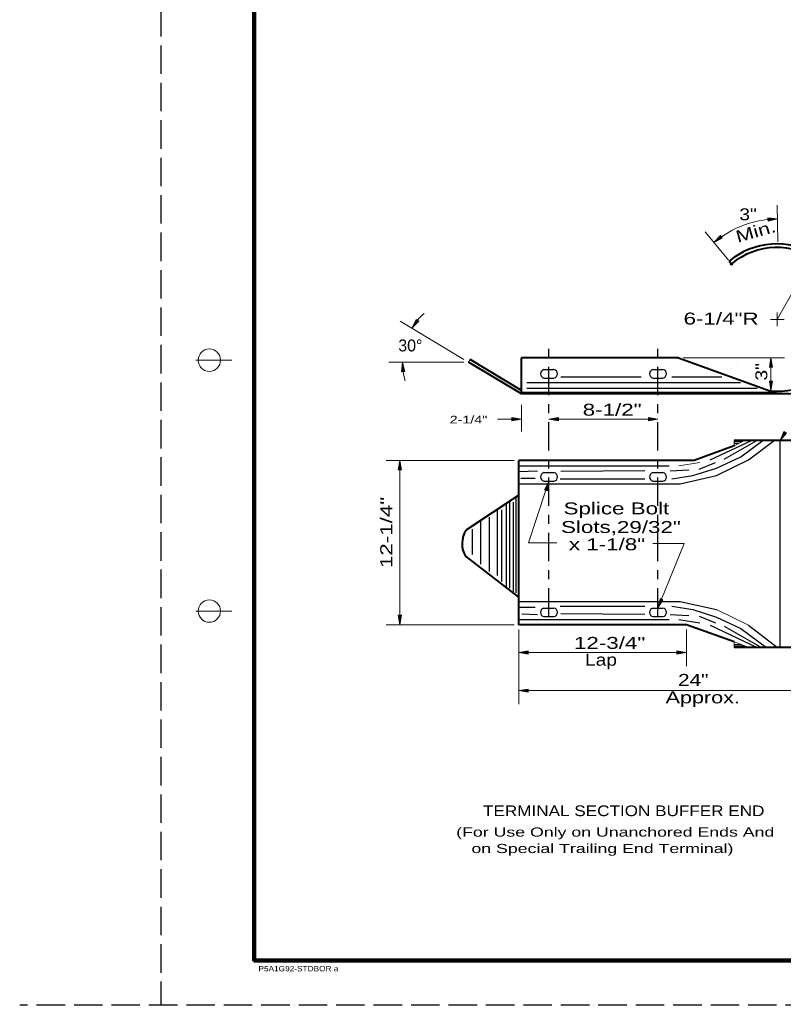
# Model space of a CAD drawing. Extents: x 1.3 to 36.6, y 35.1 to 57.1.
# Drawn here: x 1.29 to 9.81, y 35.08 to 46.08 of the extents above; entities that cross this region are included whole.
import ezdxf

# ---------------------------------------------------------------- set-up
doc = ezdxf.new("R2010")
doc.units = 0
doc.header["$LTSCALE"] = 0.053
doc.header["$PDMODE"] = 32
doc.header["$PDSIZE"] = 0.0265
doc.linetypes.add('LONG_DASH_SHORT_DASH', pattern=[9.9, 6, -1.2, 1.5, -1.2])
doc.linetypes.add('LONG_DASHED', pattern=[7.5, 6, -1.5])
for name, color, linetype, lineweight in [('1', 7, 'Continuous', 25), ('3', 7, 'Continuous', 13), ('5', 7, 'Continuous', 25), ('6', 7, 'Continuous', 13), ('7', 7, 'LONG_DASH_SHORT_DASH', 25)]:
    doc.layers.add(name, color=color, linetype=linetype, lineweight=lineweight)

msp = doc.modelspace()

# ---------------------------------------------------------------- hatches: boundary and pattern name
at = {"layer": '1'}
for points in [[(9.64501, 43.83708), (9.64269, 43.87243), (9.74986, 43.86176), (9.74986, 43.86176)], [(9.13408, 43.64757), (9.11281, 43.67589), (9.03851, 43.5979), (9.03851, 43.5979)], [(5.74586, 42.71927), (5.71691, 42.73968), (5.67019, 42.64262), (5.67019, 42.64262)], [(5.58976, 42.15715), (5.55444, 42.1546), (5.56445, 42.26184), (5.56445, 42.26184)], [(9.69441, 42.20468), (9.65899, 42.20468), (9.6767, 42.31093), (9.6767, 42.31093)], [(9.69441, 42.04894), (9.65899, 42.04894), (9.6767, 41.94269), (9.6767, 41.94269)], [(5.55235, 41.05889), (5.51694, 41.05889), (5.53465, 41.16514), (5.53465, 41.16514)], [(5.55235, 39.43734), (5.51694, 39.43734), (5.53465, 39.33109), (5.53465, 39.33109)], [(6.96872, 39.00384), (6.96872, 39.03925), (6.86247, 39.02155), (6.86247, 39.02155)], [(8.62635, 39.00384), (8.62635, 39.03925), (8.7326, 39.02155), (8.7326, 39.02155)], [(6.96872, 38.57884), (6.96872, 38.61425), (6.86247, 38.59655), (6.86247, 38.59655)]]:
    msp.add_hatch(color=256, dxfattribs=at).paths.add_polyline_path(points)
at = {"layer": '3'}
for points in [[(6.78461, 41.64343), (6.78461, 41.60801), (6.89086, 41.62572), (6.89086, 41.62572)], [(7.30485, 41.60801), (7.30485, 41.64343), (7.1986, 41.62572), (7.1986, 41.62572)], [(8.30881, 41.64343), (8.30881, 41.60801), (8.41506, 41.62572), (8.41506, 41.62572)], [(9.85107, 41.46882), (9.82141, 41.48818), (9.77818, 41.38951), (9.77818, 41.38951)], [(7.14833, 40.83876), (7.18196, 40.8276), (7.1986, 40.93402), (7.1986, 40.93402)], [(8.47144, 39.60909), (8.43863, 39.62243), (8.41506, 39.51732), (8.41506, 39.51732)]]:
    msp.add_hatch(color=256, dxfattribs=at).paths.add_polyline_path(points)

# ---------------------------------------------------------------- linework, layer by layer
at = {"layer": '1', "linetype": 'LONG_DASHED'}
for p, q in [((2.86707, 57.08429), (2.86707, 35.08429)), ((36.49207, 35.08429), (1.29207, 35.08429))]:
    msp.add_line(p, q, dxfattribs=at)
at = {"layer": '1', "lineweight": 158}
msp.add_line((3.90874, 56.58429), (3.90874, 35.58429), dxfattribs=at)
at = {"layer": '1', "lineweight": 13}
for p, q in [((9.74683, 44.01474), (9.75499, 43.60429)), ((8.94106, 43.71585), (9.20253, 43.39937)), ((9.7472, 42.74016), (10.13874, 43.44006)), ((9.74719, 42.66366), (9.74719, 42.81666)), ((5.5391, 42.72151), (6.2501, 42.29361)), ((9.67069, 42.74016), (9.82369, 42.74016)), ((3.65874, 42.28429), (3.25874, 42.28429)), ((5.41145, 42.26185), (6.24977, 42.26185)), ((6.3029, 42.26185), (6.31872, 42.29031)), ((8.69814, 42.31093), (9.8297, 42.31093)), ((8.46234, 42.18011), (8.45915, 42.18011)), ((9.6767, 42.04894), (9.6767, 42.20468)), ((9.71534, 41.94269), (9.8297, 41.94269)), ((9.26657, 41.33002), (9.26657, 41.38951)), ((6.80934, 41.16514), (5.38165, 41.16514)), ((5.53465, 41.05889), (5.53465, 39.43734)), ((3.65874, 39.48429), (3.25874, 39.48429)), ((6.80934, 39.33109), (5.38165, 39.33109)), ((6.86247, 39.27797), (6.86247, 38.86855)), ((6.86247, 39.27797), (6.86247, 38.44355)), ((8.7326, 39.27797), (8.7326, 38.86855)), ((9.26657, 39.07745), (9.26657, 39.13979)), ((6.96872, 39.02155), (8.62635, 39.02155)), ((6.96872, 38.59655), (10.4831, 38.59655))]:
    msp.add_line(p, q, dxfattribs=at)
at = {"layer": '1', "lineweight": 40}
for p, q in [((9.21078, 43.3894), (9.23637, 43.35842)), ((6.89086, 41.908), (6.3029, 42.26185)), ((6.89086, 41.946), (6.31872, 42.29031)), ((6.89086, 41.908), (6.89086, 42.31093)), ((8.64501, 42.31093), (6.89086, 42.31093)), ((8.64501, 42.31093), (9.75801, 41.90801)), ((9.87659, 41.908), (6.89086, 41.908)), ((10.58935, 41.38951), (9.26657, 41.38951)), ((9.26657, 41.33002), (8.82027, 41.16514)), ((6.86247, 39.33109), (6.86247, 41.16514)), ((8.82027, 41.16514), (6.86247, 41.16514)), ((6.86247, 40.77836), (6.27844, 40.39068)), ((6.86247, 39.638), (6.27591, 40.09393)), ((8.7326, 39.33109), (6.86247, 39.33109)), ((9.26657, 39.13979), (8.7326, 39.33109)), ((10.58935, 39.07745), (9.26657, 39.07745))]:
    msp.add_line(p, q, dxfattribs=at)
at = {"layer": '1'}
for p, q in [((7.14241, 42.18057), (7.2548, 42.18057)), ((7.24587, 42.18011), (7.24267, 42.18011)), ((8.35887, 42.18057), (8.47126, 42.18057)), ((7.14241, 42.08518), (7.2548, 42.08518)), ((8.35887, 42.08518), (8.47126, 42.08518)), ((7.14241, 41.02943), (7.2548, 41.02943)), ((7.14241, 40.93402), (7.2548, 40.93402)), ((8.35887, 41.02943), (8.47126, 41.02943)), ((8.35887, 40.93402), (8.47126, 40.93402)), ((7.14241, 39.51732), (7.2548, 39.51732)), ((8.35887, 39.51732), (8.47126, 39.51732)), ((7.14241, 39.42192), (7.2548, 39.42192)), ((8.35887, 39.42192), (8.47126, 39.42192))]:
    msp.add_line(p, q, dxfattribs=at)
at = {"layer": '1', "lineweight": 158}
msp.add_lwpolyline([(36.40874, 56.58429), (36.40874, 35.58429), (3.90874, 35.58429)], dxfattribs=at)
at = {"layer": '1', "lineweight": 13}
for points in [[(9.64501, 43.83708), (9.64269, 43.87243), (9.74986, 43.86176), (9.74986, 43.86176)], [(9.13408, 43.64757), (9.11281, 43.67589), (9.03851, 43.5979), (9.03851, 43.5979)], [(5.74586, 42.71927), (5.71691, 42.73968), (5.67019, 42.64262), (5.67019, 42.64262)], [(5.58976, 42.15715), (5.55444, 42.1546), (5.56445, 42.26184), (5.56445, 42.26184)], [(9.69441, 42.20468), (9.65899, 42.20468), (9.6767, 42.31093), (9.6767, 42.31093)], [(9.69441, 42.04894), (9.65899, 42.04894), (9.6767, 41.94269), (9.6767, 41.94269)], [(5.55235, 41.05889), (5.51694, 41.05889), (5.53465, 41.16514), (5.53465, 41.16514)], [(5.55235, 39.43734), (5.51694, 39.43734), (5.53465, 39.33109), (5.53465, 39.33109)], [(6.96872, 39.00384), (6.96872, 39.03925), (6.86247, 39.02155), (6.86247, 39.02155)], [(8.62635, 39.00384), (8.62635, 39.03925), (8.7326, 39.02155), (8.7326, 39.02155)], [(6.96872, 38.57884), (6.96872, 38.61425), (6.86247, 38.59655), (6.86247, 38.59655)]]:
    msp.add_lwpolyline(points, close=True, dxfattribs=at)
for centre in [(3.40874, 42.28429), (3.40874, 39.48429)]:
    msp.add_circle(centre, 0.125, dxfattribs=at)
for centre, radius, start, end in [((9.77277, 42.70919), 1.15281, 96.42101, 124.28117), ((6.3029, 42.26185), 0.73845, 132.45785, 140.70888), ((6.3029, 42.26185), 0.73845, 188.25103, 196.50206)]:
    msp.add_arc(centre, radius, start, end, dxfattribs=at)
at = {"layer": '1', "lineweight": 40}
for centre, radius, start, end in [((9.74719, 42.74016), 0.84216, 278.83941, 129.56379), ((9.74719, 42.74016), 0.80199, 263.91871, 129.56379), ((6.49815, 40.23435), 0.26965, 144.5694, 212.28682)]:
    msp.add_arc(centre, radius, start, end, dxfattribs=at)
at = {"layer": '1'}
for centre, radius, start, end in [((7.15328, 42.13287), 0.04893, 102.83857, 257.16143), ((7.2464, 42.13287), 0.04844, 279.98655, 80.01345), ((8.36974, 42.13287), 0.04893, 102.83857, 257.16143), ((8.46287, 42.13287), 0.04844, 279.98655, 80.01345), ((7.15328, 40.98172), 0.04893, 102.83857, 257.16143), ((7.2464, 40.98172), 0.04844, 279.98655, 80.01345), ((8.36974, 40.98172), 0.04893, 102.83857, 257.16143), ((8.46287, 40.98172), 0.04844, 279.98655, 80.01345), ((7.15328, 39.46962), 0.04893, 102.83857, 257.16143), ((7.2464, 39.46962), 0.04844, 279.98655, 80.01345), ((8.36974, 39.46962), 0.04893, 102.83857, 257.16143), ((8.46287, 39.46962), 0.04844, 279.98655, 80.01345)]:
    msp.add_arc(centre, radius, start, end, dxfattribs=at)
msp.add_point((3.90874, 35.58429), dxfattribs=at)
at = {"layer": '3'}
for p, q in [((6.89086, 41.7861), (6.89086, 41.4882)), ((6.78461, 41.62572), (6.62428, 41.62572)), ((7.30485, 41.62572), (8.41506, 41.62572))]:
    msp.add_line(p, q, dxfattribs=at)
for points in [[(6.78461, 41.64343), (6.78461, 41.60801), (6.89086, 41.62572), (6.89086, 41.62572)], [(7.30485, 41.60801), (7.30485, 41.64343), (7.1986, 41.62572), (7.1986, 41.62572)], [(8.30881, 41.64343), (8.30881, 41.60801), (8.41506, 41.62572), (8.41506, 41.62572)], [(9.85107, 41.46882), (9.82141, 41.48818), (9.77818, 41.38951), (9.77818, 41.38951)], [(7.14833, 40.83876), (7.18196, 40.8276), (7.1986, 40.93402), (7.1986, 40.93402)]]:
    msp.add_lwpolyline(points, close=True, dxfattribs=at)
for points in [[(7.16515, 40.83318), (6.97019, 40.24551), (7.28585, 40.24551)], [(8.45503, 39.61576), (8.70826, 40.23955), (8.35693, 40.23955)]]:
    msp.add_lwpolyline(points, dxfattribs=at)
at = {"layer": '3', "lineweight": 25}
msp.add_lwpolyline([(8.47144, 39.60909), (8.43863, 39.62243), (8.41506, 39.51732), (8.41506, 39.51732)], close=True, dxfattribs=at)
at = {"layer": '5'}
for p, q in [((6.95182, 42.03525), (9.33645, 42.03525)), ((7.33296, 42.09926), (8.22691, 42.09926)), ((8.56872, 42.09926), (9.12962, 42.09926)), ((6.95182, 41.97161), (9.52236, 41.97161)), ((8.99816, 41.17064), (9.46015, 41.38951)), ((9.15592, 41.17982), (9.51932, 41.38951)), ((9.77818, 39.07745), (9.77818, 41.38951)), ((8.87546, 41.0695), (9.05951, 41.14305)), ((6.86247, 41.10627), (8.54242, 41.10627)), ((6.86247, 41.04022), (7.07002, 41.0511)), ((8.27073, 41.0511), (7.33296, 41.04192)), ((8.55119, 41.0511), (8.76152, 41.0603)), ((6.88598, 40.96836), (7.04373, 40.96836)), ((7.32419, 40.95917), (8.27073, 40.95917)), ((6.76082, 39.73913), (6.76082, 40.7109)), ((6.83152, 39.68616), (6.83152, 40.75782)), ((6.61944, 40.61703), (6.61944, 39.88216)), ((6.67246, 39.81329), (6.67246, 40.61587)), ((6.72296, 40.68575), (6.72296, 39.74645)), ((6.7987, 40.69799), (6.7987, 39.68756)), ((6.43513, 40.49469), (6.43513, 40.00666)), ((6.53359, 40.53111), (6.53359, 39.92719)), ((6.34171, 40.39868), (6.34171, 40.11525)), ((6.86247, 39.59223), (8.66511, 39.59223)), ((6.86247, 39.52786), (7.04373, 39.52786)), ((7.32419, 39.53707), (8.27073, 39.53707)), ((8.56872, 39.53707), (8.80535, 39.50029)), ((8.66511, 39.59223), (9.06827, 39.50029)), ((8.80535, 39.50029), (9.06827, 39.41754)), ((6.86247, 39.38996), (8.54242, 39.38996)), ((6.89474, 39.45432), (7.07002, 39.44511)), ((8.27073, 39.44511), (7.33296, 39.45432)), ((8.55119, 39.44511), (8.76152, 39.43593)), ((8.64758, 39.38996), (8.88422, 39.35318)), ((8.87546, 39.42673), (9.05951, 39.35318)), ((9.06827, 39.41754), (9.33997, 39.28881)), ((8.99816, 39.32559), (9.52192, 39.07745)), ((9.15592, 39.31641), (9.57005, 39.07745)), ((9.33997, 39.28881), (9.6254, 39.07745)), ((9.42761, 39.32559), (9.75128, 39.07745))]:
    msp.add_line(p, q, dxfattribs=at)
at = {"layer": '5', "lineweight": 13}
for p, q in [((6.90396, 41.92892), (9.67831, 41.92892)), ((9.26657, 41.33002), (9.3815, 41.38951)), ((9.26657, 41.37409), (9.35172, 41.37409)), ((9.26657, 41.35572), (9.31622, 41.35572)), ((8.64758, 41.10627), (8.88422, 41.14305)), ((9.06827, 39.50029), (9.42761, 39.32559)), ((9.26657, 39.13979), (9.43362, 39.07745)), ((9.26657, 39.11083), (9.34419, 39.11083)), ((9.26657, 39.09485), (9.38698, 39.09485)), ((9.26657, 39.08599), (9.41075, 39.08599))]:
    msp.add_line(p, q, dxfattribs=at)
at = {"layer": '5'}
for points in [[(6.86247, 40.904), (8.66511, 40.904), (9.06827, 40.99595), (9.42761, 41.17064), (9.71311, 41.38951)], [(8.56872, 40.95917), (8.80535, 40.99595), (9.06827, 41.0787), (9.33997, 41.20742), (9.58587, 41.38951)]]:
    msp.add_lwpolyline(points, dxfattribs=at)
at = {"layer": '6'}
for p, q in [((9.75604, 43.55118), (9.75605, 43.55118)), ((9.75962, 43.37096), (9.75964, 43.37096)), ((9.26196, 43.32745), (9.26197, 43.32745)), ((9.74719, 42.74016), (9.7472, 42.74016)), ((9.74719, 42.74016), (9.7472, 42.74016)), ((5.71493, 42.6157), (5.71494, 42.6157)), ((6.3029, 42.26185), (6.30291, 42.26185)), ((6.3029, 42.26185), (6.30291, 42.26185)), ((8.64501, 42.31093), (8.64502, 42.31093)), ((9.28862, 42.26185), (9.28864, 42.26185)), ((9.6767, 42.31093), (9.67671, 42.31093)), ((9.66222, 41.94269), (9.66223, 41.94269)), ((6.86247, 41.16514), (6.86248, 41.16514)), ((5.53465, 39.33109), (5.53466, 39.33109)), ((6.86247, 39.33109), (6.86248, 39.33109)), ((6.86247, 39.33109), (6.86248, 39.33109)), ((6.86247, 39.33109), (6.86248, 39.33109)), ((8.7326, 39.33109), (8.73261, 39.33109)), ((8.7326, 39.02155), (8.73261, 39.02155))]:
    msp.add_line(p, q, dxfattribs=at)
msp.add_point((9.23637, 43.35842), dxfattribs=at)
at = {"layer": '7'}
for p, q in [((7.1986, 39.42192), (7.1986, 42.51014)), ((8.41506, 39.42192), (8.41506, 42.51014))]:
    msp.add_line(p, q, dxfattribs=at)

# ---------------------------------------------------------------- texts
at = {"layer": '1'}
for s, height, width, p in [('3"', 0.1333, 1.2, (9.32373, 43.84575)), ('6-1/4"R', 0.1333, 1.4, (8.7015, 42.68222)), ('12-3/4"', 0.1333, 1.4, (7.47834, 39.0621)), ('24"', 0.1333, 1.3, (8.63965, 38.64889)), ('P5A1G92-STDBOR a', 0.06, 1.15, (3.95674, 35.46329))]:
    msp.add_text(s, height=height, dxfattribs=dict(at, width=width)).set_placement(p)
msp.add_text('30°', height=0.1333, dxfattribs=at).set_placement((5.51711, 42.38217))
for s, width, p in [('3"', 1.2, (9.63616, 42.05702)), ('12-1/4"', 1.4, (5.44987, 39.96368))]:
    msp.add_text(s, height=0.1333, rotation=90, dxfattribs=dict(at, width=width)).set_placement(p)
at = {"layer": '3', "width": 1.35}
msp.add_text('Min.', height=0.1333, rotation=15.881, dxfattribs=at).set_placement((9.30675, 43.59484))
at = {"layer": '3'}
for s, height, width, p in [('8-1/2"', 0.1333, 1.4, (7.57567, 41.66485)), ('2-1/4"', 0.085, 1.4, (6.09156, 41.57833)), ('Splice Bolt', 0.1333, 1.4, (7.36243, 40.56328)), ('Slots,29/32"', 0.1333, 1.4, (7.33377, 40.35551)), ('x 1-1/8"', 0.1333, 1.4, (7.42144, 40.16324)), ('Lap', 0.1333, 1.2, (7.60142, 38.8743)), ('Approx.', 0.1333, 1.35, (8.50107, 38.45401)), ('TERMINAL SECTION BUFFER END', 0.119, 1.2, (6.46344, 37.19557)), ('(For Use Only on Unanchored Ends And', 0.102, 1.45, (6.16351, 36.96675)), ('on Special Trailing End Terminal)', 0.102, 1.45, (6.33362, 36.78331))]:
    msp.add_text(s, height=height, dxfattribs=dict(at, width=width)).set_placement(p)

doc.saveas('drawing.dxf')
